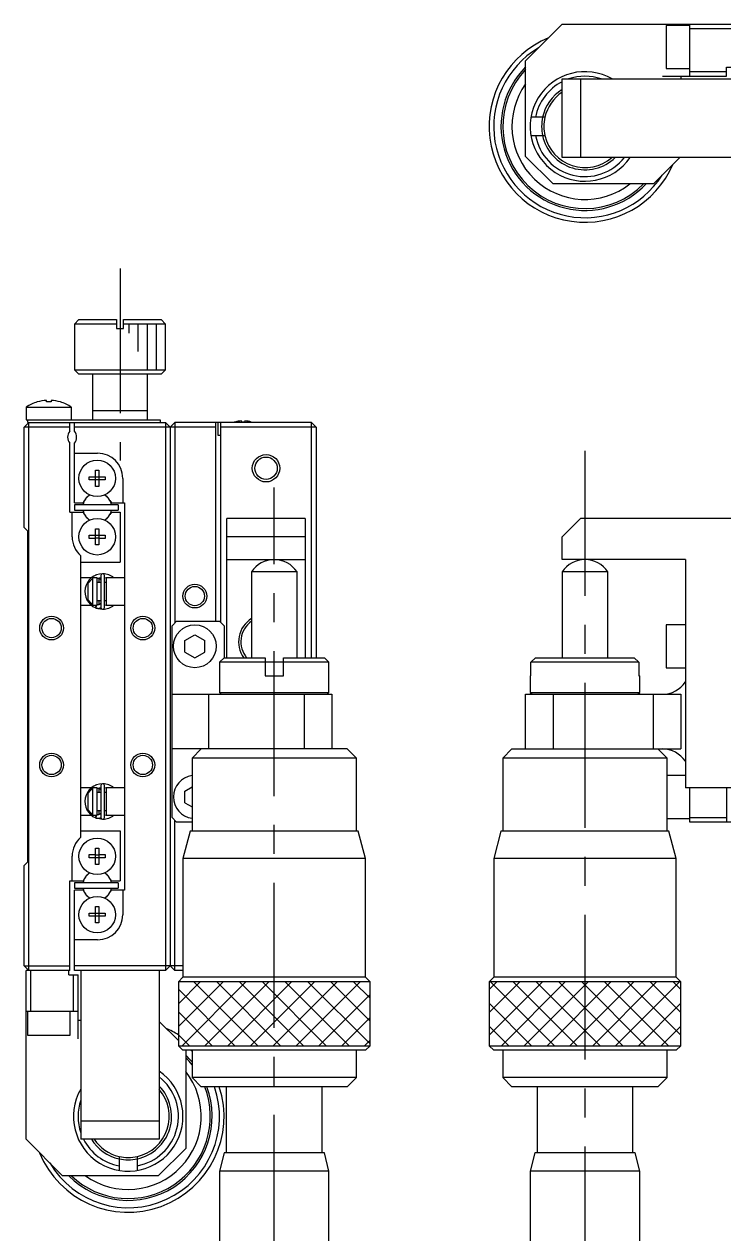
# Model space of a CAD drawing. Extents: x 0 to 397, y -8 to 228.
# Drawn here: x -0.2 to 76.9, y 79.2 to 211.7 of the extents above; entities that cross this region are included whole.
import ezdxf

# ---------------------------------------------------------------- set-up
doc = ezdxf.new("R2010")
doc.units = 0
doc.header["$LTSCALE"] = 0.5
doc.linetypes.add('CENTER', pattern=[50.8, 31.75, -6.35, 6.35, -6.35])
for name, color, linetype in [('MSM_CENTER', 1, 'CENTER'), ('MSM_CONTINUOUS', 7, 'CONTINUOUS'), ('MSM_NARROW', 5, 'CONTINUOUS')]:
    doc.layers.add(name, color=color, linetype=linetype)

msp = doc.modelspace()

# ---------------------------------------------------------------- linework, layer by layer
at = {"layer": 'MSM_CENTER'}
for p, q in [((10.3, 184.95), (10.3, 163.894544)), ((61.25, 164.95), (61.25, 54.95)), ((27.2, 50.95), (27.2, 160.95))]:
    msp.add_line(p, q, dxfattribs=at)
at = {"layer": 'MSM_CONTINUOUS'}
for p, q in [((58.75, 211.7), (54.75, 207.7)), ((58.75, 211.7), (77.25, 211.7)), ((70.15, 211.55), (70.15, 206.85)), ((72.75, 211.55), (70.15, 211.55)), ((72.75, 206), (72.75, 211.7)), ((77.25, 211.2), (72.75, 211.2)), ((54.75, 197.2), (54.75, 207.7)), ((70.15, 206.85), (72.75, 206.85)), ((76.75, 207), (77.25, 207)), ((76.75, 206), (76.75, 207)), ((58.75, 197.1), (58.75, 205.7)), ((58.75, 205.7), (77.25, 205.7)), ((60.75, 205.7), (60.75, 197.1)), ((69.75, 206), (76.75, 206)), ((71.75, 206), (71.75, 205.7)), ((72.75, 206.5), (76.75, 206.5)), ((56.862518, 201.5), (55.33392, 201.5)), ((55.33392, 199.5), (56.862518, 199.5)), ((54.75, 197.2), (57.75, 194.2)), ((77.25, 197.1), (58.75, 197.1)), ((71.65, 197.1), (68.75, 194.2)), ((68.75, 194.2), (57.75, 194.2)), ((5.8, 179.35), (5.3, 178.85)), ((5.8, 179.35), (9.9, 179.35)), ((9.9, 179.35), (9.9, 178.35)), ((10.7, 179.35), (14.8, 179.35)), ((10.7, 178.35), (10.7, 179.35)), ((15.3, 178.85), (14.8, 179.35)), ((9.9, 178.85), (5.3, 178.85)), ((5.3, 178.85), (5.3, 173.85)), ((9.9, 178.35), (10.7, 178.35)), ((15.3, 178.85), (10.7, 178.85)), ((15.3, 173.85), (15.3, 178.85)), ((5.3, 173.85), (15.3, 173.85)), ((5.3, 173.85), (5.8, 173.35)), ((14.8, 173.35), (15.3, 173.85)), ((14.8, 173.35), (5.8, 173.35)), ((7.3, 173.35), (7.3, 168.35)), ((13.3, 168.35), (13.3, 173.35)), ((0, 169.741657), (5, 169.741657)), ((0, 169.741657), (0, 168.35)), ((1.24141, 170.312581), (1.238067, 170.319436)), ((2.24, 170.312581), (2.24, 170.484953)), ((2.76, 170.312581), (2.24, 170.312581)), ((2.76, 170.484953), (2.76, 170.312581)), ((3.761933, 170.319436), (3.75859, 170.312581)), ((5, 168.35), (5, 169.741657)), ((0, 168.35), (14.7, 168.35)), ((0.2, 168.05), (0.2, 168.35)), ((13.3, 169.35), (7.3, 169.35)), ((14.7, 168.35), (14.7, 168.05)), ((0.3, 168.05), (-0.2, 167.55)), ((-0.2, 156.55), (-0.2, 167.55)), ((4.8, 167.55), (-0.2, 167.55)), ((0.2, 168.05), (15.3, 168.05)), ((0.3, 108.05), (0.3, 168.05)), ((4.8, 167.111438), (4.8, 168.05)), ((5.3, 167.111438), (5.3, 168.05)), ((20.8, 167.55), (5.3, 167.55)), ((15.8, 167.55), (15.3, 168.05)), ((15.3, 168.05), (15.3, 108.05)), ((15.8, 167.55), (16.3, 168.05)), ((15.8, 167.55), (15.8, 108.55)), ((31.3, 168.05), (16.3, 168.05)), ((16.3, 168.05), (16.3, 146.1)), ((20.8, 146.3), (20.8, 168.05)), ((21.05, 166.65), (21.05, 168.05)), ((21.3, 168.05), (21.3, 146.2)), ((31.8, 167.55), (21.3, 167.55)), ((22.913639, 168.119522), (22.911384, 168.124144)), ((23.62, 168.119522), (23.62, 168.239859)), ((23.98, 168.119522), (23.62, 168.119522)), ((23.98, 168.239859), (23.98, 168.119522)), ((24.688616, 168.124144), (24.686361, 168.119522)), ((31.8, 167.55), (31.3, 168.05)), ((31.3, 142.3), (31.3, 168.05)), ((31.8, 167.55), (31.8, 142.3)), ((4.8, 158.25), (4.8, 165.788562)), ((5.3, 159.25), (5.3, 165.788562)), ((21.3, 166.65), (21.05, 166.65)), ((5.3, 164.7), (7.85, 164.7)), ((6.913639, 162.13), (7.62, 162.13)), ((6.913639, 161.77), (6.913639, 162.13)), ((7.62, 161.77), (6.913639, 161.77)), ((7.62, 162.836361), (7.98, 162.836361)), ((7.62, 162.13), (7.62, 162.836361)), ((7.630372, 162.119628), (7.62, 162.13)), ((7.630372, 161.780372), (7.62, 161.77)), ((7.62, 161.063639), (7.62, 161.77)), ((7.630372, 162.119628), (7.969628, 162.119628)), ((7.630372, 161.780372), (7.630372, 162.119628)), ((7.969628, 161.780372), (7.630372, 161.780372)), ((7.969628, 162.119628), (7.98, 162.13)), ((7.969628, 162.119628), (7.969628, 161.780372)), ((7.969628, 161.780372), (7.98, 161.77)), ((7.98, 162.836361), (7.98, 162.13)), ((7.98, 162.13), (8.686361, 162.13)), ((7.98, 161.77), (7.98, 161.063639)), ((8.686361, 161.77), (7.98, 161.77)), ((8.686361, 162.13), (8.686361, 161.77)), ((10.6, 161.95), (10.6, 159.25)), ((7.98, 161.063639), (7.62, 161.063639)), ((5.3, 159.25), (6.249194, 159.25)), ((10.1, 159.05), (5.3, 159.05)), ((5.3, 159.05), (5.3, 158.45)), ((6.249194, 159.25), (6.39936, 159.510095)), ((9.20064, 159.510095), (9.350806, 159.25)), ((9.350806, 159.25), (10.8, 159.25)), ((10.1, 159.05), (10.1, 158.45)), ((10.8, 159.25), (10.8, 116.85)), ((4.8, 158.25), (6.249194, 158.25)), ((5.05, 155.55), (5.05, 158.25)), ((5.3, 158.45), (10.1, 158.45)), ((6.39936, 157.989905), (6.249194, 158.25)), ((9.350806, 158.25), (9.20064, 157.989905)), ((9.350806, 158.25), (10.3, 158.25)), ((10.3, 158.25), (10.3, 152.75)), ((-0.2, 156.55), (0.15, 156.2)), ((7.62, 156.436361), (7.98, 156.436361)), ((7.62, 155.73), (7.62, 156.436361)), ((7.98, 156.436361), (7.98, 155.73)), ((22, 142.3), (22, 157.55)), ((30.6, 157.55), (22, 157.55)), ((30.6, 157.55), (30.6, 142.3)), ((60.75, 157.55), (58.75, 155.55)), ((77.25, 157.55), (60.75, 157.55)), ((0.15, 156.2), (0.15, 119.9)), ((6.913639, 155.73), (7.62, 155.73)), ((6.913639, 155.37), (6.913639, 155.73)), ((7.62, 155.37), (6.913639, 155.37)), ((7.630372, 155.719628), (7.62, 155.73)), ((7.630372, 155.380372), (7.62, 155.37)), ((7.62, 154.663639), (7.62, 155.37)), ((7.630372, 155.719628), (7.969628, 155.719628)), ((7.630372, 155.380372), (7.630372, 155.719628)), ((7.969628, 155.380372), (7.630372, 155.380372)), ((7.969628, 155.719628), (7.98, 155.73)), ((7.969628, 155.719628), (7.969628, 155.380372)), ((7.969628, 155.380372), (7.98, 155.37)), ((7.98, 155.73), (8.686361, 155.73)), ((8.686361, 155.37), (7.98, 155.37)), ((7.98, 155.37), (7.98, 154.663639)), ((8.686361, 155.73), (8.686361, 155.37)), ((30.6, 155.55), (22, 155.55)), ((58.75, 153.05), (58.75, 155.55)), ((7.98, 154.663639), (7.62, 154.663639)), ((6, 122.629062), (6, 153.470938)), ((6, 152.75), (10.3, 152.75)), ((22, 153.05), (30.6, 153.05)), ((72.25, 153.05), (58.75, 153.05)), ((72.25, 153.05), (72.25, 128.05)), ((7.635914, 151.337581), (7.617922, 151.329781)), ((7.692355, 151.359821), (7.635469, 151.33844)), ((7.799842, 150.98521), (8.204957, 151.093689)), ((8.205, 151.3), (8.205, 147.8)), ((8.595, 147.8), (8.595, 151.3)), ((8.595056, 151.093366), (8.800246, 151.053369)), ((29.7, 151.708312), (24.7, 151.708312)), ((24.7, 151.708312), (24.7, 142.3)), ((29.7, 142.3), (29.7, 151.708312)), ((63.75, 151.708312), (58.75, 151.708312)), ((58.75, 151.708312), (58.75, 142.3)), ((63.75, 142.3), (63.75, 151.708312)), ((7.163755, 151.05), (6, 151.05)), ((6.8, 150.466515), (7.3, 150.995683)), ((6.8, 148.633485), (6.8, 150.466515)), ((7.8, 151.05), (7.3, 151.05)), ((7.3, 151.05), (7.3, 148.05)), ((7.788705, 150.979805), (7.803249, 150.985571)), ((7.8, 148.05), (7.8, 151.05)), ((8.205, 150.55), (7.8, 150.55)), ((7.803249, 150.985571), (7.817511, 150.990387)), ((7.817511, 150.990387), (7.832003, 150.994472)), ((7.832003, 150.994472), (7.84669, 150.997816)), ((7.84669, 150.997816), (7.861532, 151.000406)), ((7.861532, 151.000406), (7.87649, 151.002236)), ((7.87649, 151.002236), (7.891526, 151.0033)), ((7.891526, 151.0033), (7.9066, 151.003595)), ((7.9066, 151.003595), (7.921672, 151.003118)), ((7.921672, 151.003118), (7.936702, 151.001872)), ((7.936702, 151.001872), (7.95165, 150.999859)), ((7.95165, 150.999859), (7.966477, 150.997085)), ((7.966477, 150.997085), (7.981143, 150.993559)), ((7.981143, 150.993559), (7.99561, 150.989291)), ((7.99561, 150.989291), (8.009841, 150.984293)), ((8, 150.55), (8, 150.988184)), ((8.009841, 150.984293), (8.023799, 150.97858)), ((8.023799, 150.97858), (8.037448, 150.972167)), ((8.037448, 150.972167), (8.050754, 150.965074)), ((8.050754, 150.965074), (8.063683, 150.95732)), ((8.063683, 150.95732), (8.076203, 150.948926)), ((8.076203, 150.948926), (8.088284, 150.939917)), ((8.088284, 150.939917), (8.099897, 150.930316)), ((8.099897, 150.930316), (8.111014, 150.920149)), ((8.111014, 150.920149), (8.121609, 150.909444)), ((8.121609, 150.909444), (8.131657, 150.898229)), ((8.131657, 150.898229), (8.141136, 150.886532)), ((8.141136, 150.886532), (8.150023, 150.874383)), ((8.150023, 150.874383), (8.1583, 150.861814)), ((8.1583, 150.861814), (8.165948, 150.848857)), ((8.165948, 150.848857), (8.17295, 150.835542)), ((8.17295, 150.835542), (8.179291, 150.821903)), ((8.179291, 150.821903), (8.184957, 150.807974)), ((8.184957, 150.807974), (8.189937, 150.793787)), ((8.189937, 150.793787), (8.19422, 150.779378)), ((8.19422, 150.779378), (8.197798, 150.764779)), ((8.197798, 150.764779), (8.200662, 150.750027)), ((8.200662, 150.750027), (8.202807, 150.735156)), ((8.202807, 150.735156), (8.204229, 150.7202)), ((8.204229, 150.7202), (8.204924, 150.705196)), ((8.204924, 150.705196), (8.205, 150.698501)), ((8.8, 150.55), (8.595, 150.55)), ((8.8, 151.05), (8.8, 148.05)), ((10.8, 151.05), (8.8, 151.05)), ((8.800246, 151.053369), (8.812433, 151.050086)), ((7.3, 148.104317), (6.8, 148.633485)), ((7.8, 148.55), (8.205, 148.55)), ((8, 148.111805), (8, 148.55)), ((8.595, 148.55), (8.8, 148.55)), ((6, 148.05), (7.163385, 148.05)), ((7.3, 148.05), (7.8, 148.05)), ((7.606308, 147.77537), (7.627182, 147.766189)), ((7.626603, 147.766381), (7.694304, 147.9898)), ((7.632084, 147.777548), (7.631879, 147.772003)), ((7.631879, 147.772003), (7.632208, 147.767582)), ((7.63282, 147.784179), (7.632084, 147.777548)), ((7.632208, 147.767582), (7.6327, 147.76535)), ((7.6327, 147.76535), (7.63474, 147.761983)), ((7.634084, 147.791853), (7.63282, 147.784179)), ((7.635867, 147.800517), (7.634084, 147.791853)), ((7.63474, 147.761983), (7.635469, 147.76156)), ((7.635469, 147.76156), (7.665636, 147.749506)), ((7.638156, 147.810116), (7.635867, 147.800517)), ((7.640938, 147.820584), (7.638156, 147.810116)), ((7.644192, 147.831853), (7.640938, 147.820584)), ((7.647899, 147.843847), (7.644192, 147.831853)), ((7.652032, 147.856486), (7.647899, 147.843847)), ((7.656565, 147.869686), (7.652032, 147.856486)), ((7.661467, 147.88336), (7.656565, 147.869686)), ((7.666706, 147.897417), (7.661467, 147.88336)), ((7.665636, 147.749506), (7.698055, 147.738347)), ((7.672247, 147.911763), (7.666706, 147.897417)), ((7.678053, 147.926303), (7.672247, 147.911763)), ((7.684085, 147.940939), (7.678053, 147.926303)), ((7.690303, 147.955575), (7.684085, 147.940939)), ((7.684953, 147.742304), (8.372408, 147.606344)), ((7.696667, 147.970113), (7.690303, 147.955575)), ((7.694304, 147.9898), (7.724495, 148.050001)), ((7.703133, 147.984457), (7.696667, 147.970113)), ((7.698055, 147.738347), (7.730982, 147.728824)), ((7.709658, 147.998511), (7.703133, 147.984457)), ((7.7162, 148.012182), (7.709658, 147.998511)), ((7.722714, 148.025378), (7.7162, 148.012182)), ((7.729158, 148.038012), (7.722714, 148.025378)), ((7.735488, 148.05), (7.729158, 148.038012)), ((7.730982, 147.728824), (7.764334, 147.720961)), ((7.764334, 147.720961), (7.798028, 147.714776)), ((7.786649, 148.120034), (7.774361, 148.125362)), ((7.797025, 148.116788), (7.788705, 148.120195)), ((7.811205, 148.111643), (7.797025, 148.116788)), ((7.798028, 147.714776), (7.831983, 147.710284)), ((7.825628, 148.107227), (7.811205, 148.111643)), ((7.840257, 148.103552), (7.825628, 148.107227)), ((7.831983, 147.710284), (7.866115, 147.707494)), ((7.855054, 148.100628), (7.840257, 148.103552)), ((7.86998, 148.098465), (7.855054, 148.100628)), ((7.866115, 147.707494), (7.900341, 147.706415)), ((7.884995, 148.097067), (7.86998, 148.098465)), ((7.900059, 148.096438), (7.884995, 148.097067)), ((7.915133, 148.09658), (7.900059, 148.096438)), ((7.900341, 147.706415), (7.934577, 147.707047)), ((7.930176, 148.097492), (7.915133, 148.09658)), ((7.945149, 148.09917), (7.930176, 148.097492)), ((7.934577, 147.707047), (7.96874, 147.709389)), ((7.960013, 148.101609), (7.945149, 148.09917)), ((7.974729, 148.104801), (7.960013, 148.101609)), ((7.96874, 147.709389), (8.002746, 147.713436)), ((7.989259, 148.108736), (7.974729, 148.104801)), ((8.003566, 148.113403), (7.989259, 148.108736)), ((8.002746, 147.713436), (8.036513, 147.719178)), ((8.017614, 148.118786), (8.003566, 148.113403)), ((8.031366, 148.124871), (8.017614, 148.118786)), ((8.044791, 148.13164), (8.031366, 148.124871)), ((8.036513, 147.719178), (8.069957, 147.726601)), ((8.057853, 148.139074), (8.044791, 148.13164)), ((8.070522, 148.147152), (8.057853, 148.139074)), ((8.069957, 147.726601), (8.102996, 147.735686)), ((8.082768, 148.155853), (8.070522, 148.147152)), ((8.094561, 148.165152), (8.082768, 148.155853)), ((8.105874, 148.175024), (8.094561, 148.165152)), ((8.102996, 147.735686), (8.135551, 147.746413)), ((8.116681, 148.185445), (8.105874, 148.175024)), ((8.126957, 148.196386), (8.116681, 148.185445)), ((8.136679, 148.207821), (8.126957, 148.196386)), ((8.135551, 147.746413), (8.167542, 147.758755)), ((8.145824, 148.21972), (8.136679, 148.207821)), ((8.154372, 148.232053), (8.145824, 148.21972)), ((8.162306, 148.244791), (8.154372, 148.232053)), ((8.169606, 148.257901), (8.162306, 148.244791)), ((8.167542, 147.758755), (8.198889, 147.772683)), ((8.176257, 148.271353), (8.169606, 148.257901)), ((8.182244, 148.285113), (8.176257, 148.271353)), ((8.187555, 148.29915), (8.182244, 148.285113)), ((8.192178, 148.31343), (8.187555, 148.29915)), ((8.196102, 148.327918), (8.192178, 148.31343)), ((8.199319, 148.342581), (8.196102, 148.327918)), ((8.198889, 147.772683), (8.206547, 147.776375)), ((8.201823, 148.357385), (8.199319, 148.342581)), ((8.203606, 148.372294), (8.201823, 148.357385)), ((8.204666, 148.387274), (8.203606, 148.372294)), ((8.205, 148.401499), (8.204666, 148.387274)), ((8.81159, 148.048869), (8.595023, 148.006318)), ((8.8, 148.05), (10.8, 148.05)), ((16, 145.8), (16.5, 146.3)), ((16, 124.8), (16, 145.8)), ((16.5, 146.3), (21.2, 146.3)), ((21.2, 146.3), (21.7, 145.8)), ((21.7, 145.8), (21.7, 142.3)), ((72.25, 145.9), (70.15, 145.9)), ((70.15, 145.9), (70.15, 141.2)), ((17.4, 144.185085), (18.5, 144.820171)), ((18.5, 144.820171), (19.6, 144.185085)), ((17.4, 142.914915), (17.4, 144.185085)), ((19.6, 142.914915), (19.6, 144.185085)), ((17.4, 142.914915), (18.5, 142.279829)), ((18.5, 142.279829), (19.6, 142.914915)), ((21.7, 142.3), (21.2, 141.8)), ((21.2, 141.8), (21.2, 138.5)), ((33.2, 141.8), (21.2, 141.8)), ((21.7, 142.3), (26.2, 142.3)), ((26.2, 142.3), (26.2, 140.3)), ((28.2, 140.3), (28.2, 142.3)), ((28.2, 142.3), (32.7, 142.3)), ((33.2, 141.8), (32.7, 142.3)), ((33.2, 138.5), (33.2, 141.8)), ((55.33392, 141.8), (55.841673, 142.3)), ((67.16608, 141.8), (55.33392, 141.8)), ((55.33392, 140.3), (55.33392, 141.8)), ((55.841673, 142.3), (66.658327, 142.3)), ((66.658327, 142.3), (67.16608, 141.8)), ((67.16608, 141.8), (67.16608, 140.3)), ((70.15, 141.2), (72.25, 141.2)), ((26.2, 140.3), (28.2, 140.3)), ((55.25, 140.3), (55.25, 138.5)), ((55.25, 140.3), (55.33392, 140.3)), ((67.16608, 140.3), (67.25, 140.3)), ((67.25, 138.5), (67.25, 140.3)), ((16, 138.3), (33.5, 138.3)), ((20, 138.3), (20, 132.3)), ((21.2, 138.5), (21.4, 138.3)), ((21.2, 138.5), (33.2, 138.5)), ((30.5, 132.3), (30.5, 138.3)), ((33, 138.3), (33.2, 138.5)), ((33.5, 138.3), (33.5, 132.3)), ((54.75, 132.3), (54.75, 138.3)), ((54.75, 138.3), (71.75, 138.3)), ((55.25, 138.5), (67.25, 138.5)), ((55.25, 138.5), (55.45, 138.3)), ((57.75, 138.3), (57.75, 132.3)), ((67.05, 138.3), (67.25, 138.5)), ((68.75, 132.3), (68.75, 138.3)), ((71.75, 138.3), (71.75, 132.3)), ((35.2, 132.3), (16, 132.3)), ((19.2, 132.3), (18.2, 131.3)), ((36.2, 131.3), (18.2, 131.3)), ((18.2, 131.3), (18.2, 123.3)), ((36.2, 131.3), (35.2, 132.3)), ((36.2, 123.3), (36.2, 131.3)), ((53.25, 132.3), (52.25, 131.3)), ((70.25, 131.3), (52.25, 131.3)), ((52.25, 131.3), (52.25, 123.3)), ((53.25, 132.3), (71.75, 132.3)), ((70.25, 131.3), (69.25, 132.3)), ((70.25, 123.3), (70.25, 131.3)), ((72.25, 129.4), (70.25, 129.4)), ((7.163755, 128.05), (6, 128.05)), ((6.8, 127.466515), (7.3, 127.995683)), ((6.8, 125.633485), (6.8, 127.466515)), ((7.8, 128.05), (7.3, 128.05)), ((7.3, 128.05), (7.3, 125.05)), ((7.635914, 128.337581), (7.617922, 128.329781)), ((7.692355, 128.359821), (7.635469, 128.33844)), ((7.788705, 127.979805), (7.803249, 127.985571)), ((7.799842, 127.98521), (8.204957, 128.093689)), ((7.8, 125.05), (7.8, 128.05)), ((8.205, 127.55), (7.8, 127.55)), ((7.803249, 127.985571), (7.817511, 127.990387)), ((7.817511, 127.990387), (7.832003, 127.994472)), ((7.832003, 127.994472), (7.84669, 127.997816)), ((7.84669, 127.997816), (7.861532, 128.000406)), ((7.861532, 128.000406), (7.87649, 128.002236)), ((7.87649, 128.002236), (7.891526, 128.0033)), ((7.891526, 128.0033), (7.9066, 128.003595)), ((7.9066, 128.003595), (7.921672, 128.003118)), ((7.921672, 128.003118), (7.936702, 128.001872)), ((7.936702, 128.001872), (7.95165, 127.999859)), ((7.95165, 127.999859), (7.966477, 127.997085)), ((7.966477, 127.997085), (7.981143, 127.993559)), ((7.981143, 127.993559), (7.99561, 127.989291)), ((7.99561, 127.989291), (8.009841, 127.984293)), ((8, 127.55), (8, 127.988184)), ((8.009841, 127.984293), (8.023799, 127.97858)), ((8.023799, 127.97858), (8.037448, 127.972167)), ((8.037448, 127.972167), (8.050754, 127.965074)), ((8.050754, 127.965074), (8.063683, 127.95732)), ((8.063683, 127.95732), (8.076203, 127.948926)), ((8.076203, 127.948926), (8.088284, 127.939917)), ((8.088284, 127.939917), (8.099897, 127.930316)), ((8.099897, 127.930316), (8.111014, 127.920149)), ((8.111014, 127.920149), (8.121609, 127.909444)), ((8.121609, 127.909444), (8.131657, 127.898229)), ((8.131657, 127.898229), (8.141136, 127.886532)), ((8.141136, 127.886532), (8.150023, 127.874383)), ((8.150023, 127.874383), (8.1583, 127.861814)), ((8.1583, 127.861814), (8.165948, 127.848857)), ((8.165948, 127.848857), (8.17295, 127.835542)), ((8.17295, 127.835542), (8.179291, 127.821903)), ((8.179291, 127.821903), (8.184957, 127.807974)), ((8.184957, 127.807974), (8.189937, 127.793787)), ((8.189937, 127.793787), (8.19422, 127.779378)), ((8.19422, 127.779378), (8.197798, 127.764779)), ((8.197798, 127.764779), (8.200662, 127.750027)), ((8.200662, 127.750027), (8.202807, 127.735156)), ((8.202807, 127.735156), (8.204229, 127.7202)), ((8.204229, 127.7202), (8.204924, 127.705196)), ((8.204924, 127.705196), (8.205, 127.698501)), ((8.205, 128.3), (8.205, 124.8)), ((8.595, 124.8), (8.595, 128.3)), ((8.8, 127.55), (8.595, 127.55)), ((8.595056, 128.093366), (8.800246, 128.053369)), ((8.8, 128.05), (8.8, 125.05)), ((10.8, 128.05), (8.8, 128.05)), ((8.800246, 128.053369), (8.812433, 128.050086)), ((17.4, 127.685085), (18.2, 128.146966)), ((17.4, 126.414915), (17.4, 127.685085)), ((77.25, 128.05), (72.25, 128.05)), ((72.75, 124.3), (72.75, 128.05)), ((76.75, 128.05), (76.75, 124.3)), ((17.4, 126.414915), (18.2, 125.953034)), ((6, 125.05), (7.163385, 125.05)), ((7.3, 125.104317), (6.8, 125.633485)), ((7.3, 125.05), (7.8, 125.05)), ((7.606308, 124.77537), (7.633303, 124.763553)), ((7.626603, 124.766381), (7.694304, 124.9898)), ((7.632084, 124.777548), (7.631879, 124.772003)), ((7.631879, 124.772003), (7.632208, 124.767582)), ((7.63282, 124.784179), (7.632084, 124.777548)), ((7.632208, 124.767582), (7.6327, 124.76535)), ((7.6327, 124.76535), (7.63474, 124.761983)), ((7.634084, 124.791853), (7.63282, 124.784179)), ((7.635867, 124.800517), (7.634084, 124.791853)), ((7.63474, 124.761983), (7.635469, 124.76156)), ((7.635469, 124.76156), (7.665636, 124.749506)), ((7.638156, 124.810116), (7.635867, 124.800517)), ((7.640938, 124.820584), (7.638156, 124.810116)), ((7.644192, 124.831853), (7.640938, 124.820584)), ((7.647899, 124.843847), (7.644192, 124.831853)), ((7.652032, 124.856486), (7.647899, 124.843847)), ((7.656565, 124.869686), (7.652032, 124.856486)), ((7.661467, 124.88336), (7.656565, 124.869686)), ((7.666706, 124.897417), (7.661467, 124.88336)), ((7.665636, 124.749506), (7.698055, 124.738347)), ((7.672247, 124.911763), (7.666706, 124.897417)), ((7.678053, 124.926303), (7.672247, 124.911763)), ((7.684085, 124.940939), (7.678053, 124.926303)), ((7.690303, 124.955575), (7.684085, 124.940939)), ((7.684953, 124.742304), (8.372408, 124.606344)), ((7.696667, 124.970113), (7.690303, 124.955575)), ((7.694304, 124.9898), (7.724495, 125.050001)), ((7.703133, 124.984457), (7.696667, 124.970113)), ((7.698055, 124.738347), (7.730982, 124.728824)), ((7.709658, 124.998511), (7.703133, 124.984457)), ((7.7162, 125.012182), (7.709658, 124.998511)), ((7.722714, 125.025378), (7.7162, 125.012182)), ((7.729158, 125.038012), (7.722714, 125.025378)), ((7.735488, 125.05), (7.729158, 125.038012)), ((7.730982, 124.728824), (7.764334, 124.720961)), ((7.764334, 124.720961), (7.798028, 124.714776)), ((7.786649, 125.120034), (7.774361, 125.125362)), ((7.797025, 125.116788), (7.788705, 125.120195)), ((7.811205, 125.111643), (7.797025, 125.116788)), ((7.798028, 124.714776), (7.831983, 124.710284)), ((7.8, 125.55), (8.205, 125.55)), ((7.825628, 125.107227), (7.811205, 125.111643)), ((7.840257, 125.103552), (7.825628, 125.107227)), ((7.831983, 124.710284), (7.866115, 124.707494)), ((7.855054, 125.100628), (7.840257, 125.103552)), ((7.86998, 125.098465), (7.855054, 125.100628)), ((7.866115, 124.707494), (7.900341, 124.706415)), ((7.884995, 125.097067), (7.86998, 125.098465)), ((7.900059, 125.096438), (7.884995, 125.097067)), ((7.915133, 125.09658), (7.900059, 125.096438)), ((7.900341, 124.706415), (7.934577, 124.707047)), ((7.930176, 125.097492), (7.915133, 125.09658)), ((7.945149, 125.09917), (7.930176, 125.097492)), ((7.934577, 124.707047), (7.96874, 124.709389)), ((7.960013, 125.101609), (7.945149, 125.09917)), ((7.974729, 125.104801), (7.960013, 125.101609)), ((7.96874, 124.709389), (8.002746, 124.713436)), ((7.989259, 125.108736), (7.974729, 125.104801)), ((8.003566, 125.113403), (7.989259, 125.108736)), ((8, 125.111805), (8, 125.55)), ((8.002746, 124.713436), (8.036513, 124.719178)), ((8.017614, 125.118786), (8.003566, 125.113403)), ((8.031366, 125.124871), (8.017614, 125.118786)), ((8.044791, 125.13164), (8.031366, 125.124871)), ((8.036513, 124.719178), (8.069957, 124.726601)), ((8.057853, 125.139074), (8.044791, 125.13164)), ((8.070522, 125.147152), (8.057853, 125.139074)), ((8.069957, 124.726601), (8.102996, 124.735686)), ((8.082768, 125.155853), (8.070522, 125.147152)), ((8.094561, 125.165152), (8.082768, 125.155853)), ((8.105874, 125.175024), (8.094561, 125.165152)), ((8.102996, 124.735686), (8.135551, 124.746413)), ((8.116681, 125.185445), (8.105874, 125.175024)), ((8.126957, 125.196386), (8.116681, 125.185445)), ((8.136679, 125.207821), (8.126957, 125.196386)), ((8.135551, 124.746413), (8.167542, 124.758755)), ((8.145824, 125.21972), (8.136679, 125.207821)), ((8.154372, 125.232053), (8.145824, 125.21972)), ((8.162306, 125.244791), (8.154372, 125.232053)), ((8.169606, 125.257901), (8.162306, 125.244791)), ((8.167542, 124.758755), (8.198889, 124.772683)), ((8.176257, 125.271353), (8.169606, 125.257901)), ((8.182244, 125.285113), (8.176257, 125.271353)), ((8.187555, 125.29915), (8.182244, 125.285113)), ((8.192178, 125.31343), (8.187555, 125.29915)), ((8.196102, 125.327918), (8.192178, 125.31343)), ((8.199319, 125.342581), (8.196102, 125.327918)), ((8.198889, 124.772683), (8.206547, 124.776375)), ((8.201823, 125.357385), (8.199319, 125.342581)), ((8.203606, 125.372294), (8.201823, 125.357385)), ((8.204666, 125.387274), (8.203606, 125.372294)), ((8.205, 125.401499), (8.204666, 125.387274)), ((8.595, 125.55), (8.8, 125.55)), ((8.81159, 125.048869), (8.595023, 125.006318)), ((8.8, 125.05), (10.8, 125.05)), ((16, 124.8), (16.5, 124.3)), ((70.25, 124.7), (72.75, 124.7)), ((72.75, 124.8), (76.75, 124.8)), ((6, 123.35), (10.3, 123.35)), ((10.3, 123.35), (10.3, 117.85)), ((16.3, 108.05), (16.3, 124.5)), ((18.2, 124.3), (16.5, 124.3)), ((18, 123.3), (17.2, 120.3)), ((36.4, 123.3), (18, 123.3)), ((37.2, 120.3), (36.4, 123.3)), ((52.05, 123.3), (51.25, 120.3)), ((70.45, 123.3), (52.05, 123.3)), ((71.25, 120.3), (70.45, 123.3)), ((77.25, 124.3), (72.75, 124.3)), ((6.913639, 120.37), (6.913639, 120.73)), ((6.913639, 120.73), (7.62, 120.73)), ((7.62, 121.436361), (7.98, 121.436361)), ((7.62, 120.73), (7.62, 121.436361)), ((7.630372, 120.719628), (7.62, 120.73)), ((7.630372, 120.380372), (7.630372, 120.719628)), ((7.630372, 120.719628), (7.969628, 120.719628)), ((7.969628, 120.719628), (7.98, 120.73)), ((7.969628, 120.719628), (7.969628, 120.380372)), ((7.98, 121.436361), (7.98, 120.73)), ((7.98, 120.73), (8.686361, 120.73)), ((8.686361, 120.73), (8.686361, 120.37)), ((0.15, 119.9), (-0.2, 119.55)), ((-0.2, 108.55), (-0.2, 119.55)), ((5.05, 117.85), (5.05, 120.55)), ((7.62, 120.37), (6.913639, 120.37)), ((7.630372, 120.380372), (7.62, 120.37)), ((7.62, 119.663639), (7.62, 120.37)), ((7.98, 119.663639), (7.62, 119.663639)), ((7.969628, 120.380372), (7.630372, 120.380372)), ((7.969628, 120.380372), (7.98, 120.37)), ((8.686361, 120.37), (7.98, 120.37)), ((7.98, 120.37), (7.98, 119.663639)), ((37.2, 120.3), (17.2, 120.3)), ((17.2, 120.3), (17.2, 107.3)), ((37.2, 107.3), (37.2, 120.3)), ((71.25, 120.3), (51.25, 120.3)), ((51.25, 120.3), (51.25, 107.3)), ((71.25, 107.3), (71.25, 120.3)), ((6.39936, 118.110095), (6.249194, 117.85)), ((9.350806, 117.85), (9.20064, 118.110095)), ((4.8, 117.85), (6.249194, 117.85)), ((4.8, 108.05), (4.8, 117.85)), ((10.1, 117.65), (5.3, 117.65)), ((5.3, 117.65), (5.3, 117.05)), ((5.3, 117.05), (10.1, 117.05)), ((6.249194, 116.85), (5.3, 116.85)), ((5.3, 108.05), (5.3, 116.85)), ((6.249194, 116.85), (6.39936, 116.589905)), ((9.20064, 116.589905), (9.350806, 116.85)), ((9.350806, 117.85), (10.3, 117.85)), ((10.8, 116.85), (9.350806, 116.85)), ((10.1, 117.65), (10.1, 117.05)), ((10.6, 116.85), (10.6, 114.15)), ((6.913639, 113.97), (6.913639, 114.33)), ((6.913639, 114.33), (7.62, 114.33)), ((7.62, 113.97), (6.913639, 113.97)), ((7.62, 115.036361), (7.98, 115.036361)), ((7.62, 114.33), (7.62, 115.036361)), ((7.630372, 114.319628), (7.62, 114.33)), ((7.630372, 113.980372), (7.62, 113.97)), ((7.62, 113.263639), (7.62, 113.97)), ((7.630372, 114.319628), (7.969628, 114.319628)), ((7.630372, 113.980372), (7.630372, 114.319628)), ((7.969628, 113.980372), (7.630372, 113.980372)), ((7.969628, 114.319628), (7.98, 114.33)), ((7.969628, 114.319628), (7.969628, 113.980372)), ((7.969628, 113.980372), (7.98, 113.97)), ((7.98, 115.036361), (7.98, 114.33)), ((7.98, 114.33), (8.686361, 114.33)), ((8.686361, 113.97), (7.98, 113.97)), ((7.98, 113.97), (7.98, 113.263639)), ((8.686361, 114.33), (8.686361, 113.97)), ((7.98, 113.263639), (7.62, 113.263639)), ((7.85, 111.4), (5.3, 111.4)), ((-0.2, 108.55), (0.3, 108.05)), ((-0.2, 108.55), (4.8, 108.55)), ((4.8, 108.05), (0, 108.05)), ((0, 89.55), (0, 108.05)), ((0.5, 108.05), (0.5, 103.55)), ((4.7, 107.55), (4.7, 108.05)), ((4.7, 107.55), (5.7, 107.55)), ((5.2, 103.55), (5.2, 107.55)), ((17.2, 108.55), (5.3, 108.55)), ((15.3, 108.05), (5.3, 108.05)), ((5.7, 100.55), (5.7, 107.55)), ((6, 108.05), (6, 89.55)), ((14.6, 108.05), (14.6, 89.55)), ((15.8, 108.55), (15.3, 108.05)), ((15.8, 108.55), (16.3, 108.05)), ((17.2, 108.05), (16.3, 108.05)), ((17.2, 107.3), (16.7, 106.8)), ((16.7, 106.8), (16.7, 99.8)), ((37.7, 106.8), (16.7, 106.8)), ((37.2, 107.3), (17.2, 107.3)), ((37.7, 106.8), (37.2, 107.3)), ((37.7, 99.8), (37.7, 106.8)), ((51.25, 107.3), (50.75, 106.8)), ((71.75, 106.8), (50.75, 106.8)), ((50.75, 106.8), (50.75, 99.8)), ((71.25, 107.3), (51.25, 107.3)), ((71.75, 106.8), (71.25, 107.3)), ((71.75, 99.8), (71.75, 106.8)), ((5.7, 103.55), (0, 103.55)), ((0.15, 103.55), (0.15, 100.95)), ((4.85, 100.95), (4.85, 103.55)), ((6, 102.55), (5.7, 102.55)), ((16.7, 100.35), (14.6, 102.45)), ((0.15, 100.95), (4.85, 100.95)), ((16.7, 99.8), (17.2, 99.3)), ((16.7, 99.8), (37.7, 99.8)), ((37.2, 99.3), (37.7, 99.8)), ((50.75, 99.8), (51.25, 99.3)), ((50.75, 99.8), (71.75, 99.8)), ((71.25, 99.3), (71.75, 99.8)), ((37.2, 99.3), (17.2, 99.3)), ((17.5, 99.3), (17.5, 88.55)), ((18.2, 99.3), (18.2, 96.3)), ((36.2, 96.3), (36.2, 99.3)), ((71.25, 99.3), (51.25, 99.3)), ((52.25, 99.3), (52.25, 96.3)), ((70.25, 96.3), (70.25, 99.3)), ((36.2, 96.3), (18.2, 96.3)), ((18.2, 96.3), (19.2, 95.3)), ((35.2, 95.3), (36.2, 96.3)), ((70.25, 96.3), (52.25, 96.3)), ((52.25, 96.3), (53.25, 95.3)), ((69.25, 95.3), (70.25, 96.3)), ((35.2, 95.3), (19.2, 95.3)), ((21.95, 95.3), (21.95, 88.05)), ((32.45, 88.05), (32.45, 95.3)), ((69.25, 95.3), (53.25, 95.3)), ((56, 95.3), (56, 88.05)), ((66.5, 88.05), (66.5, 95.3)), ((6, 91.55), (14.6, 91.55)), ((0, 89.55), (4, 85.55)), ((14.6, 89.55), (6, 89.55)), ((10.2, 87.662518), (10.2, 86.13392)), ((12.2, 86.13392), (12.2, 87.662518)), ((14.5, 85.55), (17.5, 88.55)), ((21.7, 88.05), (21.2, 86.05)), ((32.7, 88.05), (21.7, 88.05)), ((33.2, 86.05), (32.7, 88.05)), ((55.75, 88.05), (55.25, 86.05)), ((66.75, 88.05), (55.75, 88.05)), ((67.25, 86.05), (66.75, 88.05)), ((14.5, 85.55), (4, 85.55)), ((33.2, 86.05), (21.2, 86.05)), ((21.2, 86.05), (21.2, 76.05)), ((33.2, 76.05), (33.2, 86.05)), ((67.25, 86.05), (55.25, 86.05)), ((55.25, 86.05), (55.25, 76.05)), ((67.25, 76.05), (67.25, 86.05))]:
    msp.add_line(p, q, dxfattribs=at)
for centre, radius in [((7.8, 161.95), 2), ((26.3, 163.05), 1.2295), ((7.8, 155.55), 2), ((18.5, 149.05), 1.0565), ((2.8, 145.55), 1.0565), ((12.8, 145.55), 1.0565), ((18.5, 143.55), 2.35), ((2.8, 130.55), 1.0565), ((12.8, 130.55), 1.0565), ((7.8, 120.55), 2), ((7.8, 114.15), 2)]:
    msp.add_circle(centre, radius, dxfattribs=at)
for centre, radius, start, end in [((61.25, 200.5), 10.5, 112.310084, 336.667781), ((61.25, 200.5), 10, 120.635322, 327.628703), ((61.25, 200.5), 9.2, 134.952615, 316.781487), ((61.25, 200.5), 9, 136.238257, 315.572996), ((61.25, 200.5), 6, 60.073565, 325.481892), ((61.25, 200.5), 5.5, 117.035692, 169.524318), ((61.25, 200.5), 5.5, 70.988735, 109.011265), ((61.25, 200.5), 8, 144.340912, 308.047507), ((61.25, 200.5), 4.5, 123.748989, 167.160412), ((61.25, 200.5), 4.75, 167.846803, 192.153197), ((61.25, 200.5), 5.5, 190.475682, 321.816518), ((61.25, 200.5), 4.5, 192.839588, 310.926063), ((2.5, 166), 4.5, 106.285843, 123.748989), ((2.5, 166), 4.492483, 93.317816, 106.26943), ((2.5, 166), 4.492483, 73.73057, 86.682184), ((2.5, 166), 4.5, 56.251011, 73.714157), ((5.55, 166.45), 1, 138.590378, 221.409622), ((4.55, 166.45), 1, 318.590378, 41.409622), ((23.8, 165.05), 3.2, 106.122533, 110.364135), ((23.8, 165.05), 3.194933, 93.229709, 106.106712), ((23.8, 165.05), 3.194933, 73.893288, 86.770291), ((7.85, 161.95), 2.75, 0, 90), ((7.8, 158.749999), 1.5875, 120.433182, 169.10691), ((7.914905, 158.635095), 1.75, 121.881533, 150), ((7.8, 158.749999), 1.5875, 10.89309, 59.566818), ((7.685095, 158.635095), 1.75, 30, 58.118467), ((7.8, 158.749999), 1.5875, 190.893016, 239.566737), ((7.914905, 158.864905), 1.75, 210, 238.118467), ((7.8, 158.749999), 1.5875, 300.433263, 349.106984), ((7.685095, 158.864905), 1.75, 301.881533, 330), ((7.8, 155.55), 2.75, 180, 229.114807), ((27.2, 150.05), 3, 33.55731, 146.44269), ((61.25, 150.05), 3, 33.55731, 146.44269), ((8.400314, 149.549859), 1.94403, 90.734734, 246.839517), ((8.4, 151.3), 0.195, 0, 180), ((8.401079, 149.553835), 1.939975, 50.469098, 89.286231), ((8.4, 147.8), 0.195, 180, 0), ((8.398173, 149.555171), 1.949107, 270.724667, 309.426223), ((26.3, 144.05), 3, 122.230953, 215.685335), ((26.3, 144.05), 2.75, 125.578526, 219.521196), ((69.75, 141.3), 3, 270, 326.44269), ((69.75, 129.3), 3, 33.55731, 90), ((18.5, 127.05), 2.35, 97.334369, 262.665631), ((8.400314, 126.549859), 1.94403, 90.734734, 246.839517), ((8.4, 128.3), 0.195, 0, 180), ((8.401079, 126.553835), 1.939975, 50.469098, 89.286231), ((8.4, 124.8), 0.195, 180, 0), ((8.398173, 126.555171), 1.949107, 270.724667, 309.426223), ((7.8, 120.55), 2.75, 130.885193, 180), ((7.8, 117.349999), 1.5875, 120.433182, 169.10691), ((7.914905, 117.235095), 1.75, 121.881533, 150), ((7.8, 117.349999), 1.5875, 10.89309, 59.566818), ((7.685095, 117.235095), 1.75, 30, 58.118467), ((7.8, 117.349999), 1.5875, 190.893016, 239.566737), ((7.8, 117.349999), 1.5875, 300.433263, 349.106984), ((7.914905, 117.464905), 1.75, 210, 238.118467), ((7.685095, 117.464905), 1.75, 301.881533, 330), ((7.85, 114.15), 2.75, 270, 0), ((11.2, 92.05), 10.5, 58.411864, 66.667781), ((11.2, 92.05), 10, 56.632987, 57.628703), ((11.2, 92.05), 9.2, 40.459083, 46.781487), ((11.2, 92.05), 9, 38.942441, 45.572996), ((11.2, 92.05), 10, 45.572996, 46.468837), ((11.2, 92.05), 6, 150.073565, 55.481892), ((11.2, 92.05), 8, 234.340912, 38.047507), ((11.2, 92.05), 5.5, 280.475682, 51.816518), ((11.2, 92.05), 10.5, 202.310084, 18.030535), ((11.2, 92.05), 10, 210.635322, 18.965575), ((11.2, 92.05), 9.2, 224.952615, 20.686876), ((11.2, 92.05), 9, 226.238257, 21.168434), ((11.2, 92.05), 4.5, 282.839588, 40.926063), ((11.2, 92.05), 5.5, 160.988735, 199.011265), ((11.2, 92.05), 5.5, 207.035692, 259.524318), ((11.2, 92.05), 4.5, 213.748989, 257.160412), ((11.2, 92.05), 4.75, 257.846803, 282.153197)]:
    msp.add_arc(centre, radius, start, end, dxfattribs=at)
at = {"layer": 'MSM_NARROW'}
for p, q in [((11.3, 177.85), (11.3, 178.85)), ((12.3, 175.85), (12.3, 178.85)), ((13.3, 173.85), (13.3, 178.85)), ((14.3, 173.85), (14.3, 178.85)), ((16.7, 104.4), (19.1, 106.8)), ((16.7, 101.9), (21.6, 106.8)), ((17.1, 99.8), (24.1, 106.8)), ((18.4, 106.8), (25.4, 99.8)), ((19.6, 99.8), (26.6, 106.8)), ((20.9, 106.8), (27.9, 99.8)), ((22.1, 99.8), (29.1, 106.8)), ((23.4, 106.8), (30.4, 99.8)), ((24.6, 99.8), (31.6, 106.8)), ((25.9, 106.8), (32.9, 99.8)), ((27.1, 99.8), (34.1, 106.8)), ((28.4, 106.8), (35.4, 99.8)), ((29.6, 99.8), (36.6, 106.8)), ((30.9, 106.8), (37.7, 100)), ((33.4, 106.8), (37.7, 102.5)), ((35.9, 106.8), (37.7, 105)), ((50.75, 105.95), (51.6, 106.8)), ((50.75, 103.45), (54.1, 106.8)), ((50.75, 100.95), (56.6, 106.8)), ((50.9, 106.8), (57.9, 99.8)), ((52.1, 99.8), (59.1, 106.8)), ((53.4, 106.8), (60.4, 99.8)), ((54.6, 99.8), (61.6, 106.8)), ((55.9, 106.8), (62.9, 99.8)), ((57.1, 99.8), (64.1, 106.8)), ((58.4, 106.8), (65.4, 99.8)), ((59.6, 99.8), (66.6, 106.8)), ((60.9, 106.8), (67.9, 99.8)), ((62.1, 99.8), (69.1, 106.8)), ((63.4, 106.8), (70.4, 99.8)), ((64.6, 99.8), (71.6, 106.8)), ((65.9, 106.8), (71.75, 100.95)), ((68.4, 106.8), (71.75, 103.45)), ((70.9, 106.8), (71.75, 105.95)), ((16.7, 106), (22.9, 99.8)), ((32.1, 99.8), (37.7, 105.4)), ((16.7, 103.5), (20.4, 99.8)), ((50.75, 104.45), (55.4, 99.8)), ((67.1, 99.8), (71.75, 104.45)), ((34.6, 99.8), (37.7, 102.9)), ((16.7, 101), (17.9, 99.8)), ((50.75, 101.95), (52.9, 99.8)), ((69.6, 99.8), (71.75, 101.95)), ((37.1, 99.8), (37.7, 100.4))]:
    msp.add_line(p, q, dxfattribs=at)
for centre, radius in [((26.3, 163.05), 1.5), ((18.5, 149.05), 1.3), ((2.8, 145.55), 1.3), ((12.8, 145.55), 1.3), ((2.8, 130.55), 1.3), ((12.8, 130.55), 1.3)]:
    msp.add_circle(centre, radius, dxfattribs=at)
for centre, radius, start, end in [((61.25, 200.5), 4.75, 121.756864, 167.846803), ((61.25, 200.5), 4.5, 167.160412, 192.839588), ((61.25, 200.5), 4.75, 192.153197, 314.292063), ((11.200482, 92.050689), 9.99916, 56.63312139, 57.62891578), ((11.2, 92.05), 4.75, 282.153197, 44.292063), ((11.2, 92.05), 4.75, 211.756864, 257.846803), ((11.2, 92.05), 4.5, 257.160412, 282.839588)]:
    msp.add_arc(centre, radius, start, end, dxfattribs=at)

doc.saveas('drawing.dxf')
